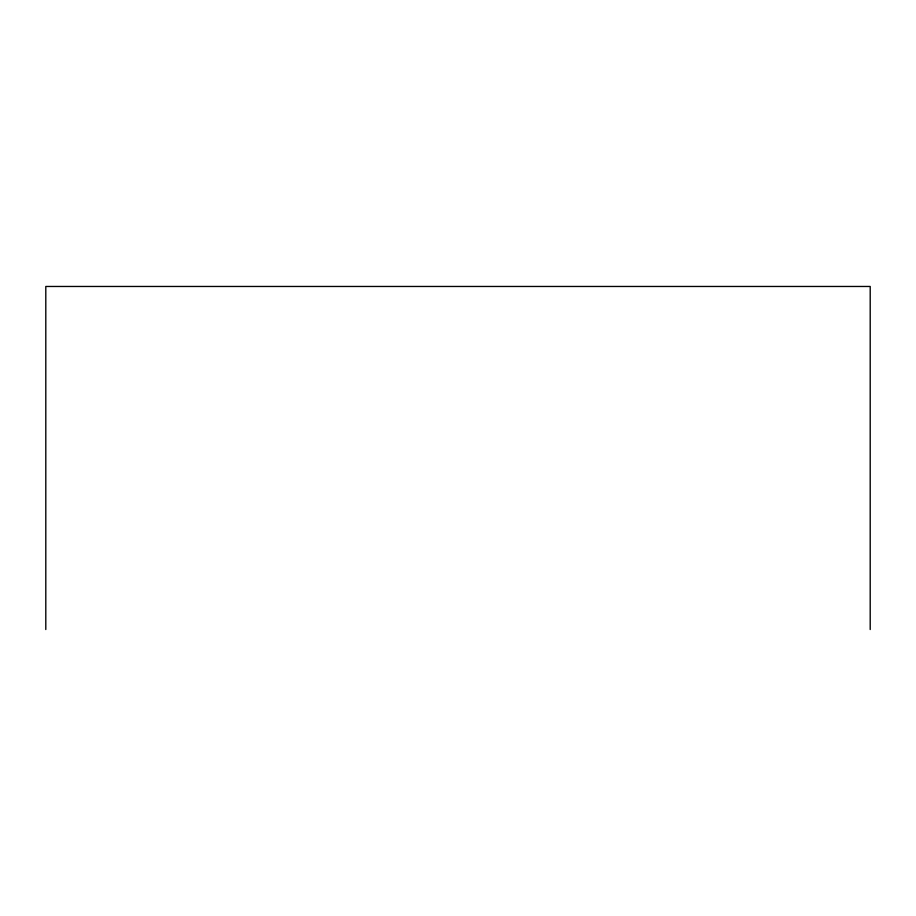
<?xml version="1.0" encoding="UTF-8"?>
<svg xmlns="http://www.w3.org/2000/svg" width="916" height="916" viewBox="0 0 916 916"><rect width="100%" height="100%" fill="white"/><g stroke="black" fill="none" stroke-linecap="round" stroke-linejoin="round"><path stroke-width="1.37" d="M870.2 629.532L870.2 286.468L45.8 286.468L45.8 629.532"/></g></svg>
